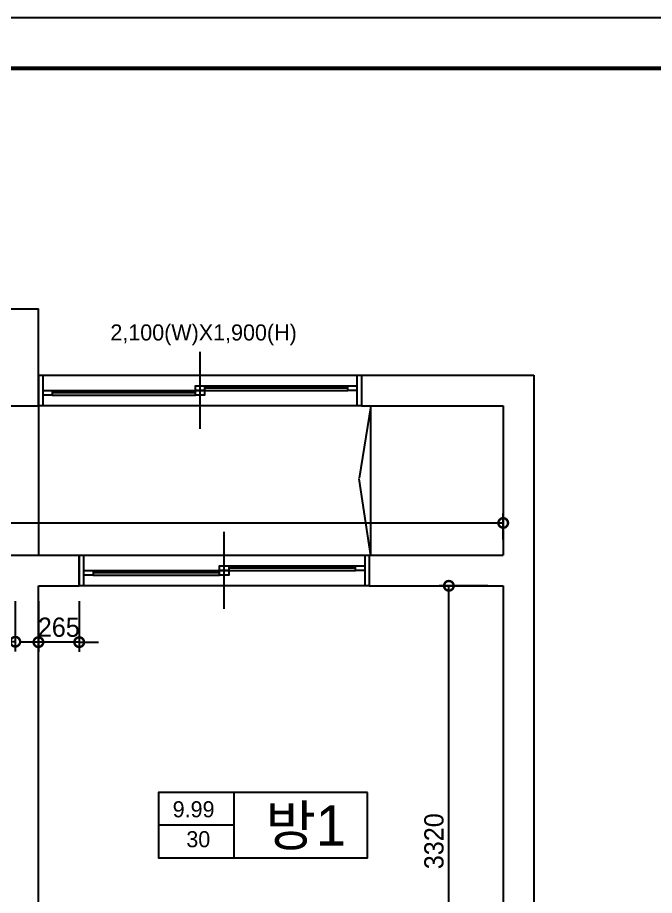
# Model space of a CAD drawing. Header units: inches. Extents: x 88414 to 587042, y -693500 to 27778.
# Drawn here: x 101404 to 105543, y 5006 to 10712 of the extents above; entities that cross this region are included whole.
import ezdxf

# ---------------------------------------------------------------- set-up
doc = ezdxf.new("R2010")
doc.units = ezdxf.units.IN
doc.header["$LTSCALE"] = 50
doc.header["$MEASUREMENT"] = 0
for name, color, linetype in [('TB', 7, 'Continuous'), ('가구', 1, 'Continuous'), ('가벽', 3, 'Continuous'), ('도면층2', 2, 'Continuous'), ('도면층4', 4, 'Continuous'), ('도면층5', 5, 'Continuous'), ('도면층8', 8, 'Continuous'), ('치수', 7, 'Continuous'), ('텍스트', 4, 'Continuous')]:
    doc.layers.add(name, color=color, linetype=linetype)
doc.styles.add('스타일1', font='HY울릉도M.TTF')
doc.styles.add('휴먼엑스포', font='Expo M.ttf')
doc.dimstyles.new('50', dxfattribs={"dimscale": 50, "dimtxt": 2.5, "dimasz": 2.5, "dimexe": 1.25, "dimexo": 2, "dimtad": 1, "dimtxsty": '스타일1', "dimblk": 'DOTSMALL', "dimcen": 2.5, "dimclrd": 1, "dimclre": 1, "dimclrt": 2, "dimadec": 0, "dimazin": 0, "dimtfac": 1, "dimtix": 1, "dimtmove": 0, "dimatfit": 3, "dimldrblk": 'DOTSMALL', "dimfxl": 0, "dimarcsym": 0})

# ---------------------------------------------------------------- blocks, each defined once
blk = doc.blocks.new('_DOTSMALL')
at = {"color": 0, "linetype": 'ByBlock', "const_width": 0.5}
blk.add_lwpolyline([(-0.0625, 0, 1), (0.0625, 0, 1)], format="xyb", close=True, dxfattribs=at)
blk = doc.blocks.new('*D13')
at = {"layer": 'Defpoints', "color": 0}
for p in [(96849.9, 7018.7), (101389.9, 7018.7), (96849.9, 6655.2)]:
    blk.add_point(p, dxfattribs=at)
at = {"layer": '치수', "color": 1, "lineweight": -2}
for p, q in [((96849.9, 6918.7), (96849.9, 6592.7)), ((101389.9, 6918.7), (101389.9, 6592.7)), ((101389.9, 6655.2), (96849.9, 6655.2))]:
    blk.add_line(p, q, dxfattribs=at)
at = {"layer": '치수', "color": 1, "lineweight": -2, "xscale": 125, "yscale": 125, "zscale": 125, "rotation": 180}
blk.add_blockref('_DOTSMALL', (96849.9, 6655.2), dxfattribs=at)
at = {"layer": '치수', "color": 1, "lineweight": -2, "xscale": 125, "yscale": 125, "zscale": 125}
blk.add_blockref('_DOTSMALL', (101389.9, 6655.2), dxfattribs=at)
at = {"layer": '치수', "color": 2, "insert": (99119.9, 6751.5), "char_height": 125, "attachment_point": 5, "style": '스타일1'}
blk.add_mtext('4540', dxfattribs=at)
blk = doc.blocks.new('*D29')
at = {"layer": 'Defpoints', "color": 0}
for p in [(104206.9, 7018.7), (104559.9, 7018.7), (104559.9, 3698.7)]:
    blk.add_point(p, dxfattribs=at)
at = {"layer": '치수', "color": 1, "lineweight": -2}
for p, q in [((104459.9, 7018.7), (104144.4, 7018.7)), ((104206.9, 3698.7), (104206.9, 7018.7)), ((104459.9, 3698.7), (104144.4, 3698.7))]:
    blk.add_line(p, q, dxfattribs=at)
at = {"layer": '치수', "color": 1, "lineweight": -2, "xscale": 125, "yscale": 125, "zscale": 125}
for p, rotation in [((104206.9, 7018.7), 90), ((104206.9, 3698.7), 270)]:
    blk.add_blockref('_DOTSMALL', p, dxfattribs=dict(at, rotation=rotation))
at = {"layer": '치수', "color": 2, "insert": (104110.6, 5358.7), "char_height": 125, "attachment_point": 5, "rotation": 90, "style": '스타일1'}
blk.add_mtext('3320', dxfattribs=at)
blk = doc.blocks.new('*D30')
at = {"layer": 'Defpoints', "color": 0}
for p in [(101539.9, 7018.7), (101804.9, 7018.7), (101539.9, 6652.5)]:
    blk.add_point(p, dxfattribs=at)
at = {"layer": '치수', "color": 1, "lineweight": -2}
for p, q in [((101539.9, 6918.7), (101539.9, 6590)), ((101804.9, 6918.7), (101804.9, 6590)), ((101539.9, 6652.5), (101414.9, 6652.5)), ((101804.9, 6652.5), (101539.9, 6652.5)), ((101804.9, 6652.5), (101929.9, 6652.5))]:
    blk.add_line(p, q, dxfattribs=at)
at = {"layer": '치수', "color": 1, "lineweight": -2, "xscale": 125, "yscale": 125, "zscale": 125}
blk.add_blockref('_DOTSMALL', (101539.9, 6652.5), dxfattribs=at)
at = {"layer": '치수', "color": 1, "lineweight": -2, "xscale": 125, "yscale": 125, "zscale": 125, "rotation": 180}
blk.add_blockref('_DOTSMALL', (101804.9, 6652.5), dxfattribs=at)
at = {"layer": '치수', "color": 2, "insert": (101672.4, 6748.8), "char_height": 125, "attachment_point": 5, "style": '스타일1'}
blk.add_mtext('265', dxfattribs=at)
blk = doc.blocks.new('*D49')
at = {"layer": 'Defpoints', "color": 0}
for p in [(104559.9, 7427.1), (92464.9, 7218.7), (104559.9, 7218.7)]:
    blk.add_point(p, dxfattribs=at)
at = {"layer": '치수', "color": 1, "lineweight": -2}
for p, q in [((92464.9, 7318.7), (92464.9, 7489.6)), ((104559.9, 7318.7), (104559.9, 7489.6)), ((92464.9, 7427.1), (104559.9, 7427.1))]:
    blk.add_line(p, q, dxfattribs=at)
at = {"layer": '치수', "color": 1, "lineweight": -2, "xscale": 125, "yscale": 125, "zscale": 125, "rotation": 180}
blk.add_blockref('_DOTSMALL', (92464.9, 7427.1), dxfattribs=at)
at = {"layer": '치수', "color": 1, "lineweight": -2, "xscale": 125, "yscale": 125, "zscale": 125}
blk.add_blockref('_DOTSMALL', (104559.9, 7427.1), dxfattribs=at)
at = {"layer": '치수', "color": 2, "insert": (98512.4, 7523.4), "char_height": 125, "attachment_point": 5, "style": '스타일1'}
blk.add_mtext('12095', dxfattribs=at)

msp = doc.modelspace()

# ---------------------------------------------------------------- linework, layer by layer
at = {"layer": 'TB', "const_width": 25.945}
msp.add_lwpolyline([(88811.223, -3227.988), (109307.473, -3227.988), (109307.473, 10382.388), (88811.223, 10382.388)], close=True, dxfattribs=at)
at = {"layer": '가구'}
msp.add_lwpolyline([(88414.193, 10711.743), (109680.85, 10711.743), (109680.85, -3467.52), (88414.193, -3467.52)], close=True, dxfattribs=at)
at = {"layer": '가벽'}
msp.add_line((101539.947, 8188.717), (101539.947, 7218.717), dxfattribs=at)
at = {"layer": '도면층2'}
for p, q in [((101339.947, 8818.717), (101539.947, 8818.717)), ((101539.947, 8388.717), (101539.947, 8818.717)), ((101539.947, 8388.717), (101539.947, 8188.717)), ((103639.947, 8388.717), (104759.947, 8388.717)), ((103639.947, 8388.717), (103639.947, 8188.717)), ((104759.947, 8388.717), (104759.947, 1013.717)), ((101339.947, 8188.717), (101539.947, 8188.717)), ((103639.947, 8188.717), (104559.947, 8188.717)), ((104559.947, 8188.717), (104559.947, 7218.717)), ((100864.947, 7218.717), (101804.947, 7218.717)), ((101804.947, 7218.717), (101804.947, 7018.717)), ((103689.947, 7218.717), (103689.947, 7018.717)), ((103689.947, 7218.717), (104559.947, 7218.717)), ((103689.947, 7218.717), (103689.947, 7018.717)), ((101539.947, 3698.717), (101539.947, 7018.717)), ((101539.947, 7018.717), (101804.947, 7018.717)), ((103689.947, 7018.717), (104559.947, 7018.717)), ((104559.947, 7018.717), (104559.947, 3698.717))]:
    msp.add_line(p, q, dxfattribs=at)
at = {"layer": '도면층4'}
for p, q in [((102589.947, 8038.717), (102589.947, 8538.717)), ((101539.947, 8188.717), (101539.947, 8388.717)), ((101539.947, 8388.717), (103639.947, 8388.717)), ((101569.947, 8188.717), (101569.947, 8388.717)), ((103609.947, 8388.717), (103609.947, 8188.717)), ((103639.947, 8388.717), (103639.947, 8188.717)), ((102559.947, 8273.717), (101629.947, 8273.717)), ((103549.947, 8303.717), (102619.947, 8303.717)), ((103639.947, 8188.717), (101539.947, 8188.717)), ((102747.447, 6868.717), (102747.447, 7368.717)), ((101804.947, 7018.717), (101804.947, 7218.717)), ((101804.947, 7218.717), (103689.947, 7218.717)), ((101834.947, 7018.717), (101834.947, 7218.717)), ((103659.947, 7218.717), (103659.947, 7018.717)), ((103689.947, 7218.717), (103689.947, 7018.717)), ((103599.947, 7133.717), (102777.447, 7133.717)), ((102717.447, 7103.717), (101894.947, 7103.717)), ((103689.947, 7018.717), (101804.947, 7018.717))]:
    msp.add_line(p, q, dxfattribs=at)
for points in [[(101629.947, 8288.717), (101629.947, 8258.717), (101569.947, 8258.717), (101569.947, 8288.717)], [(102619.947, 8318.717), (102619.947, 8288.717), (102559.947, 8288.717), (102559.947, 8318.717)], [(102619.947, 8288.717), (102619.947, 8258.717), (102559.947, 8258.717), (102559.947, 8288.717)], [(103609.947, 8318.717), (103609.947, 8288.717), (103549.947, 8288.717), (103549.947, 8318.717)], [(102777.447, 7148.717), (102777.447, 7118.717), (102717.447, 7118.717), (102717.447, 7148.717)], [(103659.947, 7148.717), (103659.947, 7118.717), (103599.947, 7118.717), (103599.947, 7148.717)], [(101894.947, 7118.717), (101894.947, 7088.717), (101834.947, 7088.717), (101834.947, 7118.717)], [(102777.447, 7118.717), (102777.447, 7088.717), (102717.447, 7088.717), (102717.447, 7118.717)]]:
    msp.add_lwpolyline(points, close=True, dxfattribs=at)
at = {"layer": '도면층5'}
for p, q in [((101629.947, 8288.717), (102559.947, 8288.717)), ((102619.947, 8318.717), (103549.947, 8318.717)), ((102619.947, 8288.717), (103549.947, 8288.717)), ((101629.947, 8258.717), (102559.947, 8258.717)), ((102777.447, 7148.717), (103599.947, 7148.717)), ((101894.947, 7118.717), (102717.447, 7118.717)), ((101894.947, 7088.717), (102717.447, 7088.717)), ((102777.447, 7118.717), (103599.947, 7118.717))]:
    msp.add_line(p, q, dxfattribs=at)
at = {"layer": '도면층8'}
for p, q in [((103699.947, 8188.717), (103623.329, 7718.717)), ((103699.947, 7218.717), (103699.947, 8188.717)), ((103699.947, 7213.432), (103623.329, 7713.432))]:
    msp.add_line(p, q, dxfattribs=at)
at = {"layer": '텍스트'}
for p, q in [((102812.158, 5251.342), (102812.158, 5675.853)), ((102812.158, 5463.598), (102320.914, 5463.598))]:
    msp.add_line(p, q, dxfattribs=at)
msp.add_lwpolyline([(103679.165, 5675.853), (102320.914, 5675.853), (102320.914, 5251.342), (103679.165, 5251.342)], close=True, dxfattribs=at)

# ---------------------------------------------------------------- texts
at = {"layer": '텍스트', "style": '휴먼엑스포'}
for s, height, p in [('2,100(W)X1,900(H)', 104.46429, (102007.513, 8613.091)), ('9.99', 104.4643, (102412.282, 5514.22)), ('방1', 261.1607, (103015.39, 5330.467)), ('30', 104.4643, (102501.166, 5319.696))]:
    msp.add_text(s, height=height, dxfattribs=at).set_placement(p)

# ---------------------------------------------------------------- dimensions: what is measured, and where the dimension line sits
at = {"layer": '치수'}
for base, p1, p2, angle, picture, middle in [((104559.947, 7427.058), (92464.947, 7218.717), (104559.947, 7218.717), 180, '*D49', (98512.447, 7523.388)), ((96849.947, 6655.248), (101389.947, 7018.717), (96849.947, 7018.717), 180, '*D13', (99119.947, 6751.495)), ((101539.947, 6652.481), (101804.947, 7018.717), (101539.947, 7018.717), 180, '*D30', (101672.447, 6748.811)), ((104206.856, 7018.717), (104559.947, 3698.717), (104559.947, 7018.717), 90, '*D29', (104110.61, 5358.717))]:
    dim = msp.add_linear_dim(base=base, p1=p1, p2=p2, angle=angle, dimstyle='50', dxfattribs=at)
    dim.commit()
    dim.dimension.update_dxf_attribs({"geometry": picture, "text_midpoint": middle})

doc.saveas('drawing.dxf')
